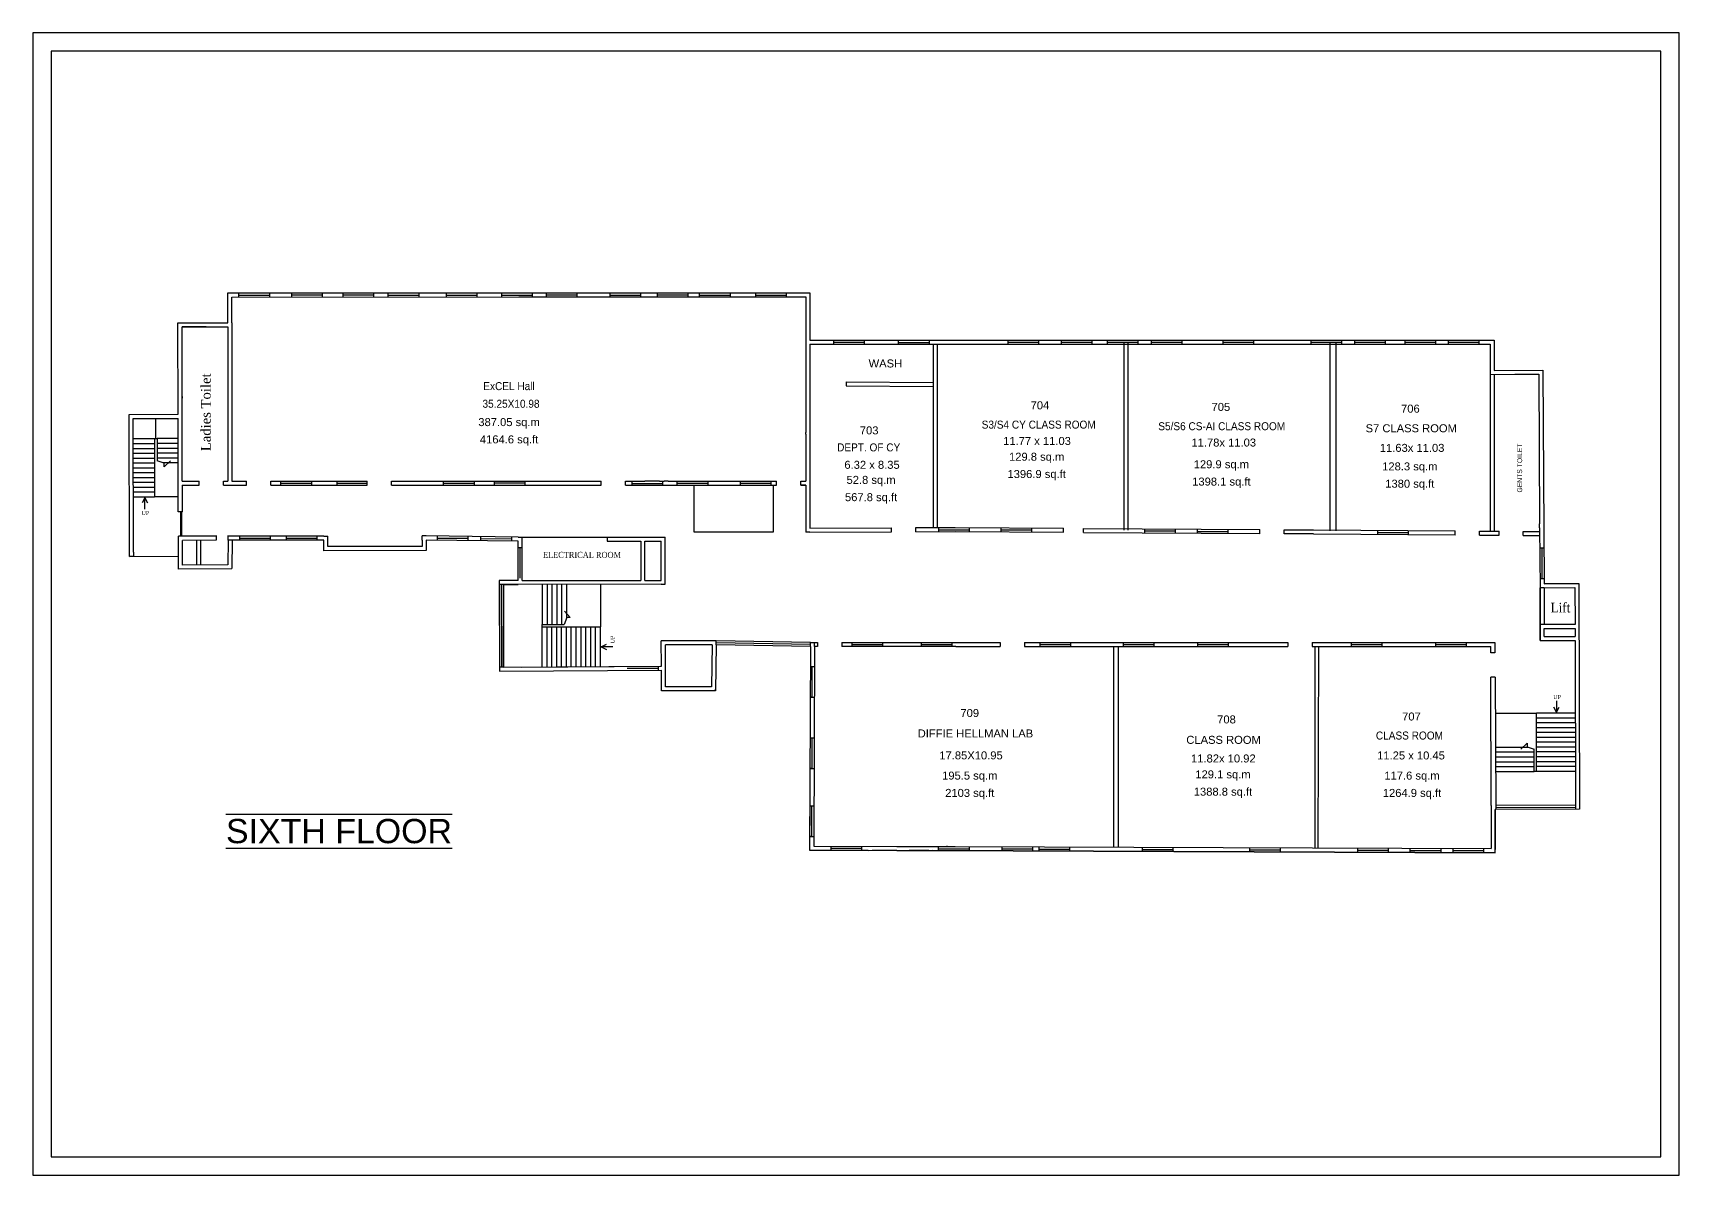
# Model space of a CAD drawing. Header units: metres. Extents: x 25 to 122, y -74 to 416.
# Drawn here: x 25.4 to 121.7, y -74.3 to -7.4 of the extents above; entities that cross this region are included whole.
import ezdxf

# ---------------------------------------------------------------- set-up
doc = ezdxf.new("R2010")
doc.units = ezdxf.units.M
doc.header["$MEASUREMENT"] = 0
doc.linetypes.add('HIDDEN', pattern=[0.375, 0.25, -0.125])
doc.styles.add('1MM', font='arial.ttf', dxfattribs={"height": 1000})
doc.styles.add('DUTCH', font='dutch.ttf')
doc.styles.add('ROMANT', font='arial.ttf', dxfattribs={"height": 2.5})

msp = doc.modelspace()

# ---------------------------------------------------------------- linework, layer by layer
at = {"linetype": 'Continuous', "ltscale": 0.1}
for p, q in [((36.756, -22.61), (70.817, -22.61)), ((36.76, -24.359), (36.756, -22.61)), ((36.756, -22.847), (36.757, -22.847)), ((36.993, -22.61), (36.993, -22.609)), ((36.993, -22.847), (53.787, -22.846)), ((36.997, -24.359), (36.993, -22.847)), ((37.393, -22.613), (37.393, -22.85)), ((37.393, -22.732), (39.192, -22.732)), ((39.192, -22.613), (39.192, -22.85)), ((40.485, -22.603), (40.485, -22.84)), ((40.485, -22.721), (42.284, -22.721)), ((42.284, -22.603), (42.284, -22.84)), ((43.486, -22.61), (43.486, -22.847)), ((43.486, -22.729), (45.285, -22.729)), ((45.285, -22.61), (45.285, -22.847)), ((46.135, -22.615), (46.135, -22.851)), ((46.135, -22.733), (47.935, -22.733)), ((47.935, -22.615), (47.935, -22.851)), ((49.542, -22.623), (49.542, -22.86)), ((49.542, -22.742), (51.341, -22.742)), ((51.341, -22.623), (51.341, -22.86)), ((52.777, -22.619), (52.777, -22.856)), ((52.777, -22.738), (54.576, -22.738)), ((53.787, -22.846), (54.023, -22.846)), ((54.023, -22.846), (62.302, -22.846, 0)), ((54.576, -22.619), (54.576, -22.856)), ((55.393, -22.601), (55.393, -22.838)), ((55.393, -22.72), (57.192, -22.72)), ((57.192, -22.601), (57.192, -22.838)), ((59.122, -22.619), (59.122, -22.856)), ((59.122, -22.737), (60.922, -22.737)), ((60.922, -22.619), (60.922, -22.856)), ((61.883, -22.606), (61.883, -22.843)), ((61.883, -22.725), (63.682, -22.725)), ((62.302, -22.846, 0), (62.538, -22.846, 0)), ((62.538, -22.846, 0), (70.58, -22.846, 0)), ((63.682, -22.606), (63.682, -22.843)), ((64.353, -22.615), (64.353, -22.852)), ((64.353, -22.734), (66.152, -22.734)), ((66.152, -22.615), (66.152, -22.852)), ((67.636, -22.624), (67.636, -22.861)), ((67.636, -22.742), (69.435, -22.742)), ((69.435, -22.624), (69.435, -22.861)), ((70.58, -22.846), (70.58, -25.368)), ((70.58, -22.846), (70.58, -30.788, 36.344)), ((70.817, -22.61), (70.817, -25.368)), ((33.844, -24.366), (36.76, -24.359)), ((33.856, -29.715), (33.844, -24.366)), ((34.082, -24.602), (36.76, -24.596)), ((34.093, -29.715), (34.082, -24.602)), ((35.49, -24.602), (34.082, -24.602)), ((35.49, -24.602), (34.082, -24.602)), ((36.76, -24.596, 1.229), (36.76, -33.629, 48.115)), ((36.997, -24.359), (36.997, -33.629, 48.115)), ((70.58, -25.368), (70.58, -30.788, 31.474)), ((70.817, -25.368), (110.878, -25.367)), ((70.817, -25.604), (110.641, -25.604)), ((70.817, -25.604), (70.817, -36.387, 49.344)), ((72.2, -25.373), (72.2, -25.61)), ((72.2, -25.492), (74, -25.492)), ((74, -25.373), (74, -25.61)), ((76.001, -25.387), (76.001, -25.624)), ((76.001, -25.505), (77.801, -25.505)), ((77.801, -25.387), (77.801, -25.624)), ((78.03, -25.604, 0), (78.03, -36.387, 49.344)), ((78.03, -25.604), (78.03, -36.338, 49.119)), ((78.27, -25.604), (78.27, -36.337, 49.113)), ((82.411, -25.367), (82.411, -25.604)), ((82.411, -25.485), (84.21, -25.485)), ((84.21, -25.367), (84.21, -25.604)), ((85.522, -25.367), (85.522, -25.604)), ((85.522, -25.485), (87.322, -25.485)), ((87.322, -25.367), (87.322, -25.604)), ((88.219, -25.367), (88.219, -25.604)), ((88.219, -25.485), (90.018, -25.485)), ((89.194, -25.548), (89.194, -36.28, 49.113)), ((89.194, -25.548), (89.194, -36.489)), ((89.425, -25.548), (89.425, -36.489)), ((90.018, -25.367), (90.018, -25.604)), ((90.795, -25.367), (90.795, -25.604)), ((90.795, -25.485), (92.595, -25.485)), ((92.595, -25.367), (92.595, -25.604)), ((94.989, -25.367), (94.989, -25.604)), ((94.989, -25.485), (96.788, -25.485)), ((96.788, -25.367), (96.788, -25.604)), ((100.137, -25.367), (100.137, -25.604)), ((100.137, -25.485), (101.936, -25.485)), ((101.261, -25.548), (101.261, -36.489)), ((101.261, -25.597), (101.261, -36.538)), ((101.603, -25.548), (101.603, -36.538)), ((101.936, -25.367), (101.936, -25.604)), ((102.696, -25.367), (102.696, -25.604)), ((102.696, -25.485), (104.495, -25.485)), ((104.495, -25.367), (104.495, -25.604)), ((105.642, -25.367), (105.642, -25.604)), ((105.642, -25.485), (107.442, -25.485)), ((107.442, -25.367), (107.442, -25.604)), ((108.168, -25.367), (108.168, -25.604)), ((108.168, -25.485), (109.967, -25.485)), ((109.967, -25.367), (109.967, -25.604)), ((110.877, -25.604), (110.878, -25.604)), ((72.946, -27.809, 33.644), (78.042, -27.846, -30.934)), ((72.946, -27.809, 33.644), (72.946, -28.046, 47.857)), ((110.635, -27.372), (110.635, -36.545)), ((110.872, -27.372), (110.872, -36.547)), ((112.07, -27.372), (113.478, -27.372)), ((34.094, -28.674), (34.094, -28.768)), ((72.946, -28.046, 47.857), (78.042, -28.081, 41.97)), ((30.99, -29.721), (33.856, -29.715)), ((31.008, -38.03), (30.99, -29.721)), ((33.856, -29.715), (33.856, -29.715)), ((34.099, -33.629, 46.534), (34.093, -29.715)), ((31.228, -29.958), (33.856, -29.952)), ((31.244, -37.793), (31.228, -29.958)), ((33.866, -35.431, 67.947), (33.856, -29.952, 2.814)), ((70.58, -30.883, 47.969), (70.58, -30.788, 36.344)), ((70.58, -30.883, 32.024), (70.58, -33.629, 47.969)), ((70.58, -30.883, 36.777), (70.58, -33.629, 49.344)), ((34.099, -33.629, 49.344), (35.093, -33.629, 49.344)), ((34.099, -33.629, 46.534), (34.81, -33.629, 46.534)), ((35.093, -33.866), (35.093, -33.629, 49.344)), ((36.513, -33.629, 49.344), (36.76, -33.629, 49.344)), ((36.513, -33.866), (36.513, -33.629, 49.344)), ((36.997, -33.629, 49.344), (37.863, -33.629, 49.344)), ((37.863, -33.866, 49.344), (37.863, -33.629, 49.344)), ((39.283, -33.866, 49.344), (39.283, -33.629, 49.344)), ((39.283, -33.629, 49.344), (44.922, -33.629, 49.344)), ((39.851, -33.625), (39.851, -33.862)), ((41.65, -33.625), (41.65, -33.862)), ((43.141, -33.629, 49.344), (43.143, -33.866)), ((44.922, -33.866, 49.344), (44.922, -33.629, 49.344)), ((46.342, -33.866, 49.344), (46.342, -33.629, 49.344)), ((46.342, -33.629, 49.344), (52.084, -33.629, 49.344)), ((49.372, -33.629), (49.372, -33.865)), ((51.172, -33.629), (51.172, -33.865)), ((52.084, -33.629, 49.344), (58.612, -33.629, 49.344)), ((52.352, -33.629, 2.697), (52.352, -33.866, 49.344)), ((53.504, -33.629, 49.344), (53.788, -33.629, 49.344)), ((54.151, -33.629), (54.151, -33.866, 49.344)), ((58.612, -33.866, 49.344), (58.612, -33.629, 49.344)), ((60.032, -33.866, 49.344), (60.032, -33.629, 49.344)), ((60.032, -33.629, 49.344), (61.164, -33.629, 49.344)), ((60.407, -33.64), (60.407, -33.877)), ((61.186, -33.629, 49.344), (61.164, -33.629, 49.344)), ((62.018, -33.629, 49.344), (61.186, -33.629, 49.344)), ((62.018, -33.629, 49.344), (62.302, -33.629, 49.344)), ((62.206, -33.64), (62.206, -33.877)), ((62.538, -33.629, 49.344), (62.302, -33.629, 49.344)), ((62.538, -33.629, 49.344), (65.845, -33.629, 49.344)), ((63.048, -33.62), (63.048, -33.857)), ((64.847, -33.62), (64.847, -33.857)), ((65.845, -33.629, 49.344), (65.94, -33.629, 49.344)), ((65.94, -33.629, 49.344), (68.876, -33.629, 49.344)), ((66.738, -33.629), (66.738, -33.866)), ((68.537, -33.629), (68.537, -33.866)), ((68.876, -33.866, 47.969), (68.876, -33.629, 49.344)), ((70.296, -33.629, 49.344), (70.58, -33.629, 49.344)), ((70.296, -33.866, 47.969), (70.296, -33.629, 49.344)), ((31.904, -34.598), (31.752, -34.906)), ((31.904, -35.275), (31.904, -34.598)), ((31.904, -34.598), (32.055, -34.906)), ((34.1, -33.866, 49.344), (35.093, -33.866, 0)), ((34.105, -35.431, 75.21), (34.105, -33.866, 49.344)), ((36.513, -33.866, 0), (37.863, -33.866, 49.344)), ((39.283, -33.866, 49.344), (44.922, -33.866, 49.344)), ((39.851, -33.744), (41.65, -33.744)), ((43.143, -33.755), (44.922, -33.755, 49.344)), ((46.342, -33.866, 49.344), (52.123, -33.866, 49.344)), ((49.372, -33.747), (51.172, -33.747)), ((52.123, -33.866, 49.344), (53.465, -33.866, 49.344)), ((52.352, -33.734), (54.151, -33.734)), ((53.465, -33.866, 49.344), (58.612, -33.866, 49.344)), ((60.032, -33.866, 49.344), (61.186, -33.866, 49.344)), ((60.407, -33.759), (62.206, -33.759)), ((61.186, -33.866, 49.344), (61.978, -33.866, 49.344)), ((61.978, -33.866, 49.344), (68.876, -33.866, 47.969)), ((63.048, -33.738), (64.847, -33.738)), ((66.738, -33.748), (68.537, -33.748)), ((70.296, -33.866, 47.969), (70.58, -33.866, 49.344)), ((70.58, -33.866, 47.969), (70.296, -33.866, 47.969)), ((70.58, -33.866, 47.969), (70.58, -36.624, 47.969)), ((34.105, -35.431, 98.687), (33.866, -35.431, 98.687)), ((33.985, -35.431, 98.687), (33.985, -36.851, 98.687)), ((34.08, -36.851, 98.687), (34.08, -35.431, 98.687)), ((70.817, -36.387, 49.344), (75.599, -36.359, 43.819)), ((70.818, -36.624, 49.344), (75.599, -36.595, 43.819)), ((75.599, -36.595, -0.017), (75.599, -36.359, 1.358)), ((77.019, -36.35, 42.179), (79.095, -36.337, 39.78)), ((77.019, -36.592), (77.019, -36.35, 1.408)), ((77.019, -36.587, 42.178), (79.33, -36.573, 39.507)), ((78.352, -36.367, 25.466), (78.352, -36.604, 25.466)), ((78.352, -36.485, 25.466), (80.151, -36.485, 25.466)), ((79.095, -36.337, 39.78), (79.332, -36.336, 39.507)), ((79.33, -36.573, 39.507), (85.662, -36.617, 32.192)), ((79.332, -36.336, 39.507), (85.662, -36.382, -40.712)), ((80.151, -36.367, 25.466), (80.151, -36.604, 25.466)), ((81.99, -36.367, 25.466), (81.99, -36.604, 25.466)), ((81.99, -36.485, 25.466), (83.789, -36.485, 25.466)), ((83.789, -36.367, 25.466), (83.789, -36.604, 25.466)), ((85.662, -36.618, -42.087), (85.662, -36.382, -40.712)), ((86.843, -36.399, 29.153), (97.16, -36.461, 18.909)), ((86.843, -36.644, -42.234), (86.843, -36.399, -40.81)), ((90.412, -36.426, 15.736), (90.412, -36.663, 15.736)), ((90.412, -36.544, 15.736), (92.211, -36.544, 15.736)), ((92.211, -36.426, 15.736), (92.211, -36.663, 15.736)), ((93.488, -36.447, 12.183), (93.488, -36.684, 12.183)), ((93.488, -36.566, 12.183), (95.287, -36.566, 12.183)), ((95.287, -36.447, 12.183), (95.287, -36.684, 12.183)), ((97.16, -36.707, 0), (97.16, -36.461, 1.432)), ((98.581, -36.47, 17.269), (100.292, -36.482, 15.291)), ((98.581, -36.707), (98.581, -36.47, 1.375)), ((100.292, -36.482, 15.291), (108.589, -36.54, 5.706)), ((104.033, -36.521), (104.033, -36.758)), ((105.832, -36.521), (105.832, -36.758)), ((108.589, -36.796, -38.131), (108.589, -36.54, -36.649)), ((110.01, -36.55, 4.065), (111.155, -36.558, 2.741)), ((110.01, -36.793, -38.114), (110.01, -36.55, -36.706)), ((111.155, -36.795, -48.91), (111.155, -36.558, 0.435)), ((112.576, -36.568, 1.1), (113.528, -36.575)), ((112.576, -36.805, -50.978), (112.576, -36.568, -1.633)), ((113.532, -36.366), (113.53, -36.13)), ((33.87, -38.017, 98.687), (33.87, -36.851, 98.687)), ((34.105, -36.851, 98.687), (33.87, -36.851, 98.687)), ((36.113, -36.851, 98.687), (34.105, -36.851, 98.687)), ((36.073, -37.09, 83.175), (34.105, -37.094, 50.869)), ((34.107, -38.015, 98.687), (34.105, -37.094, 50.869)), ((34.92, -37.092), (34.927, -38.539, 98.687)), ((35.157, -37.092), (35.164, -38.538, 98.687)), ((36.073, -36.851, 98.718), (36.073, -37.09, 98.718)), ((37.018, -36.851, 98.687), (36.744, -36.851, 98.687)), ((36.782, -37.084, 98.687), (36.757, -38.53, 98.687)), ((37.019, -37.088, 98.687), (36.782, -37.088, 94.801)), ((36.784, -37.084, 98.718), (36.784, -36.851, 98.718)), ((37.019, -37.088, 98.687), (36.99, -38.745, 98.687)), ((37.012, -37.11, 98.687), (37.019, -37.088, 98.687)), ((42.375, -36.846, 98.687), (37.018, -36.851, 98.687)), ((42.375, -37.082, 98.687), (37.019, -37.088, 98.687)), ((37.441, -36.851), (37.441, -37.087)), ((37.441, -36.969), (39.24, -36.969)), ((39.24, -36.851), (39.24, -37.087)), ((40.177, -36.848), (40.177, -37.085)), ((40.177, -36.966), (41.976, -36.966)), ((41.976, -36.848), (41.976, -37.085)), ((42.375, -36.846, 98.687), (42.612, -36.846, 98.687)), ((42.376, -37.698, 98.687), (42.375, -37.082, 98.687)), ((42.612, -37.082, 98.687), (42.612, -36.846, 98.687)), ((42.612, -37.461, 98.687), (42.612, -37.082, 98.687)), ((48.137, -37.455, 98.687), (42.612, -37.461, 98.687)), ((48.376, -36.839, 98.687), (48.137, -36.839, 98.687)), ((48.137, -37.082, 98.687), (48.137, -36.839, 98.687)), ((48.137, -37.076, 98.687), (48.137, -37.455, 98.687)), ((53.748, -37.134, 98.687), (48.373, -37.076, 98.687)), ((48.373, -37.076, 98.687), (48.374, -37.692, 98.687)), ((53.75, -36.898, 98.687), (48.376, -36.839, 98.687)), ((49.015, -36.846), (49.015, -37.083)), ((49.015, -36.965), (50.814, -36.965)), ((50.814, -36.846), (50.814, -37.083)), ((51.558, -36.869, 98.687), (51.558, -37.105, 98.687)), ((51.558, -36.987, 98.687), (53.357, -37.012, 98.687)), ((53.357, -36.893, 98.687), (53.357, -37.13, 98.687)), ((53.755, -39.443, 98.687), (53.748, -37.134, 98.687)), ((53.75, -36.898, 98.687), (62.355, -36.898)), ((53.756, -37.512), (53.993, -37.512)), ((53.874, -39.311), (53.874, -37.512)), ((53.984, -37.134, 98.687), (53.984, -36.898, 98.687)), ((53.992, -39.442, 98.687), (53.984, -37.134, 98.687)), ((58.956, -36.898, 98.687), (58.956, -37.134, 98.687)), ((58.956, -37.134, 98.687), (60.934, -37.134, 98.687)), ((60.934, -37.134, 98.687), (60.934, -39.442, 98.687)), ((61.171, -37.134, 98.687), (62.118, -37.134, 98.687)), ((61.171, -39.442, -1.212), (61.171, -37.134, 98.687)), ((62.118, -39.442, -1.212), (62.118, -37.134, 98.687)), ((62.355, -39.414), (62.355, -36.898)), ((70.818, -36.624, 49.344), (70.58, -36.624, 49.344)), ((86.843, -36.644, 27.736), (97.16, -36.697, 18.908)), ((100.292, -36.719, -28.545), (98.581, -36.707)), ((100.292, -36.719, -28.545), (108.589, -36.777, 5.704)), ((104.033, -36.639), (105.832, -36.639)), ((110.01, -36.787, 4.063), (111.155, -36.795, 2.739)), ((112.576, -36.805, 1.098), (113.526, -36.812)), ((113.551, -37.523), (113.788, -37.523)), ((113.669, -39.322), (113.669, -37.523)), ((31.008, -38.03), (33.87, -38.017, 98.687)), ((31.246, -38.03, 98.687), (31.008, -38.03, 98.687)), ((31.244, -37.793, 98.687), (31.246, -38.03, 98.687)), ((33.874, -38.781, 98.687), (33.87, -38.017, 98.687)), ((34.11, -38.543, 98.687), (34.107, -38.015, 98.687)), ((36.757, -38.53, 98.687), (34.11, -38.543, 98.687)), ((48.374, -37.692, 98.687), (42.376, -37.698, 98.687)), ((36.994, -38.765, 98.687), (33.874, -38.781, 98.687)), ((53.992, -39.442, 98.687), (60.934, -39.442, 98.687)), ((61.171, -39.442, 98.687), (62.118, -39.442, 98.687)), ((113.551, -39.322), (113.788, -39.322)), ((52.886, -39.682), (52.649, -39.683)), ((52.767, -39.683), (52.784, -44.517)), ((52.886, -39.682, 98.687), (53.756, -39.679, 98.687)), ((52.902, -44.516, 98.687), (52.886, -39.682, 98.687)), ((62.119, -39.651), (62.355, -39.651)), ((113.788, -39.868), (113.551, -39.869)), ((113.551, -39.869), (113.551, -42.967)), ((113.553, -39.869), (113.553, -42.967)), ((113.788, -39.868), (113.793, -42.02)), ((113.79, -39.868), (113.795, -42.02)), ((113.793, -42.02), (113.551, -42.02)), ((115.601, -42.015), (113.795, -42.02)), ((113.797, -42.256), (115.601, -42.252)), ((113.797, -42.73), (113.797, -42.256)), ((58.618, -43.332), (58.926, -43.181)), ((59.295, -43.332), (58.618, -43.332)), ((58.618, -43.332), (58.926, -43.484)), ((62.367, -42.985), (62.13, -42.986)), ((65.348, -42.975, 98.687), (62.367, -42.985)), ((65.107, -43.207, 98.687), (62.367, -43.216)), ((65.107, -43.207, 98.687), (65.062, -45.671, 8.504)), ((65.344, -43.212, 98.687), (65.294, -45.908)), ((65.344, -43.212, 98.687), (65.348, -42.975, 98.687)), ((70.852, -43.305), (65.344, -43.212, 98.687)), ((70.852, -43.186), (65.346, -43.093, 98.687)), ((70.856, -43.068), (65.348, -42.975, 98.687)), ((70.852, -43.305), (70.811, -55.23)), ((70.852, -43.305), (70.852, -43.067)), ((70.856, -43.068), (71.089, -43.068)), ((71.089, -43.305), (71.049, -54.994)), ((71.089, -43.305), (71.089, -43.068)), ((71.089, -43.068), (71.271, -43.068)), ((71.271, -43.305), (71.089, -43.305)), ((71.271, -43.068), (71.271, -43.305)), ((72.691, -43.068), (79.131, -43.068)), ((72.691, -43.068), (72.691, -43.305)), ((79.367, -43.305), (72.691, -43.305)), ((73.285, -43.068), (73.285, -43.305)), ((73.285, -43.186), (75.084, -43.186)), ((75.084, -43.068), (75.084, -43.305)), ((77.332, -43.068), (77.332, -43.305)), ((77.332, -43.186), (79.131, -43.186)), ((79.131, -43.068), (81.968, -43.068)), ((79.131, -43.068), (79.131, -43.305)), ((79.368, -43.305), (79.367, -43.305)), ((79.368, -43.305), (81.968, -43.305)), ((81.968, -43.068), (81.968, -43.305)), ((83.389, -43.068), (98.794, -43.068)), ((83.389, -43.068), (83.389, -43.305)), ((83.389, -43.305), (98.794, -43.305)), ((83.832, -43.305), (84.069, -43.305)), ((84.282, -43.068), (84.282, -43.305)), ((84.282, -43.186), (86.081, -43.186)), ((86.081, -43.068), (86.081, -43.305)), ((88.619, -55.074, 53.778), (88.619, -43.322, -0.001)), ((88.866, -43.305), (88.866, -55.058)), ((89.162, -43.068), (89.162, -43.305)), ((89.162, -43.186), (90.961, -43.186)), ((90.961, -43.068), (90.961, -43.305)), ((93.511, -43.068), (93.511, -43.305)), ((93.511, -43.186), (95.31, -43.186)), ((95.31, -43.068), (95.31, -43.305)), ((98.794, -43.068), (98.794, -43.305)), ((100.215, -43.068), (110.915, -43.068)), ((100.215, -43.068), (100.215, -43.305)), ((100.226, -43.305), (100.215, -43.305)), ((100.226, -43.305), (110.68, -43.305)), ((100.367, -43.305), (100.367, -55.104)), ((100.565, -55.105), (100.61, -43.305)), ((102.504, -43.066), (102.504, -43.303)), ((102.504, -43.184), (104.304, -43.184)), ((104.304, -43.066), (104.304, -43.303)), ((107.428, -43.068), (107.428, -43.305)), ((107.428, -43.19), (109.225, -43.19)), ((109.225, -43.068), (109.225, -43.305)), ((110.68, -43.687), (110.68, -43.305)), ((110.915, -43.068), (110.917, -43.687)), ((113.553, -42.967), (115.602, -42.962)), ((113.797, -42.73), (115.602, -42.725)), ((110.917, -43.687), (110.68, -43.687)), ((52.902, -44.516), (52.665, -44.517)), ((52.902, -44.516, 98.687), (62.135, -44.452)), ((53.961, -44.509), (62.064, -44.452, 0.758)), ((60.142, -44.572, 2.065), (61.942, -44.572, 2.065)), ((61.942, -44.453, 2.065), (61.942, -44.69, 2.065)), ((62.138, -45.908), (62.135, -44.689)), ((62.374, -45.671), (62.371, -44.451)), ((70.848, -44.478), (71.085, -44.478)), ((70.966, -46.277), (70.966, -44.478)), ((110.7, -52.62), (110.684, -45.107)), ((110.924, -45.107), (110.684, -45.107)), ((110.924, -45.107), (110.958, -52.619)), ((65.294, -45.908), (62.138, -45.908)), ((65.062, -45.671), (62.374, -45.671)), ((65.294, -45.908), (65.294, -45.813)), ((70.847, -46.277, 98.687), (71.084, -46.276, 98.687)), ((70.966, -46.277), (70.847, -46.277, 98.687)), ((114.52, -47.16), (114.369, -46.852)), ((114.52, -46.483), (114.52, -47.16)), ((114.52, -47.16), (114.672, -46.852)), ((70.834, -48.658), (71.07, -48.658)), ((70.952, -50.457), (70.952, -48.658)), ((70.833, -50.457, 98.687), (71.069, -50.456, 98.687)), ((70.952, -50.457), (70.833, -50.457, 98.687)), ((70.821, -52.375), (70.81, -55.23)), ((70.82, -52.628), (71.057, -52.628)), ((70.938, -54.427), (70.938, -52.628)), ((110.928, -55.382), (110.936, -52.856)), ((110.958, -52.619), (110.959, -52.856)), ((110.958, -52.738), (115.626, -52.717)), ((115.626, -52.598), (115.627, -52.835)), ((70.938, -54.427), (70.819, -54.427, 98.687)), ((70.819, -54.427, 98.687), (71.056, -54.427, 98.687)), ((70.81, -55.23), (74.227, -55.243)), ((70.811, -54.993), (70.812, -54.993)), ((74.227, -55.243), (70.811, -55.23)), ((71.049, -54.994), (75.92, -55.012)), ((72.045, -55.005), (72.045, -55.241)), ((72.045, -55.123), (73.844, -55.123)), ((72.045, -55.234), (75.92, -55.249)), ((73.844, -55.005), (73.844, -55.241)), ((75.92, -55.249), (74.464, -55.244)), ((75.92, -55.012), (79.086, -55.024)), ((75.92, -55.249), (78.337, -55.258)), ((77.778, -55.256), (76.63, -55.252)), ((110.928, -55.382), (78.015, -55.257)), ((78.015, -55.257), (110.928, -55.382)), ((78.337, -55.028), (78.337, -55.265)), ((78.337, -55.147), (80.137, -55.147)), ((78.831, -54.984), (78.831, -55.023)), ((79.086, -55.024), (79.323, -55.025)), ((79.323, -55.025), (110.692, -55.145)), ((80.137, -55.028), (80.137, -55.265)), ((82.06, -55.043), (82.06, -55.279)), ((82.06, -55.161), (83.859, -55.161)), ((83.859, -55.043), (83.859, -55.279)), ((84.219, -55.051), (84.219, -55.288)), ((84.219, -55.169), (86.018, -55.169)), ((86.018, -55.051), (86.018, -55.288)), ((90.268, -55.074), (90.268, -55.311)), ((90.268, -55.192), (92.067, -55.192)), ((92.067, -55.074), (92.067, -55.311)), ((96.555, -55.098), (96.555, -55.334)), ((96.555, -55.216), (98.354, -55.216)), ((98.354, -55.098), (98.354, -55.334)), ((102.867, -55.122), (102.867, -55.358)), ((102.867, -55.24), (104.666, -55.24)), ((104.666, -55.122), (104.666, -55.358)), ((105.94, -55.133), (105.94, -55.37)), ((105.94, -55.252), (107.739, -55.252)), ((107.739, -55.133), (107.739, -55.37)), ((108.444, -55.133), (108.444, -55.37)), ((108.444, -55.252), (110.243, -55.252)), ((110.243, -55.133), (110.243, -55.37)), ((110.928, -55.145), (110.928, -55.145))]:
    msp.add_line(p, q, dxfattribs=at)
at = {"linetype": 'HIDDEN', "ltscale": 950}
for p, q in [((32.542, -31.138), (32.542, -29.955)), ((33.031, -32.573), (32.62, -32.429)), ((33.409, -32.439), (33.031, -32.783)), ((33.031, -32.783), (33.031, -32.559)), ((56.46, -41.236), (56.803, -41.615)), ((56.593, -41.615), (56.45, -42.025)), ((56.803, -41.615), (56.579, -41.615)), ((112.424, -49.319), (112.803, -48.976)), ((112.803, -48.976), (112.803, -49.199)), ((112.803, -49.185), (113.213, -49.329))]:
    msp.add_line(p, q, dxfattribs=at)
at = {"linetype": 'Continuous', "ltscale": 0.1}
for points in [[(25.357, -74.256), (121.69, -74.256), (121.69, -7.384), (25.357, -7.384)], [(26.418, -73.196), (120.63, -73.196), (120.63, -8.445), (26.418, -8.445)]]:
    msp.add_lwpolyline(points, close=True, dxfattribs=at)
for points in [[(110.641, -25.604), (110.635, -27.382), (113.478, -27.372), (113.53, -36.13)], [(110.641, -25.366), (110.641, -25.367)], [(110.878, -25.367), (110.873, -27.144), (113.713, -27.135), (113.788, -39.632), (115.831, -39.627), (115.863, -52.834), (110.936, -52.856), (110.928, -55.202)], [(32.478, -31.138), (32.478, -34.547)], [(32.62, -31.138), (32.62, -32.429)], [(31.234, -32.843), (32.478, -32.843)], [(31.234, -33.127), (32.478, -33.127)], [(31.235, -33.411), (32.478, -33.411)], [(31.236, -33.695), (32.478, -33.695)], [(31.236, -33.979), (32.478, -33.979)], [(31.237, -34.263), (32.478, -34.263)], [(31.238, -34.547), (32.478, -34.547)], [(33.804, -34.547), (32.478, -34.547)], [(113.532, -36.366), (113.553, -39.869)], [(53.755, -39.443), (52.648, -39.446), (52.666, -44.755), (62.135, -44.689)], [(62.355, -39.651), (62.355, -39.414)], [(62.119, -39.651), (52.886, -39.682), (52.902, -44.516), (62.135, -44.452), (62.13, -42.986)], [(58.568, -39.663), (58.568, -42.167)], [(113.788, -39.621), (115.831, -39.616), (115.863, -52.834), (110.936, -52.856)], [(113.79, -39.868), (115.595, -39.864), (115.6, -42.015)], [(55.159, -42.025), (56.45, -42.025)], [(55.159, -42.167), (58.568, -42.167)], [(56.863, -44.489), (56.863, -42.167)], [(57.147, -44.487), (57.147, -42.167)], [(57.431, -44.485), (57.431, -42.167)], [(57.715, -44.483), (57.715, -42.167)], [(57.999, -44.481), (57.999, -42.167)], [(58.283, -44.479), (58.283, -42.167)], [(58.568, -44.477), (58.568, -42.167)], [(115.601, -42.252), (115.602, -42.725)], [(62.372, -44.687), (62.372, -44.687), (62.367, -43.216)], [(115.602, -42.962), (115.626, -52.598), (110.958, -52.619)], [(110.933, -47.211), (113.355, -47.211)], [(113.355, -50.62), (113.355, -47.211)], [(115.613, -47.211), (113.355, -47.211)], [(115.613, -47.495), (113.355, -47.495)], [(115.614, -47.779), (113.355, -47.779)], [(115.615, -48.063), (113.355, -48.063)], [(115.615, -48.347), (113.355, -48.347)], [(115.616, -48.631), (113.355, -48.631)], [(115.617, -48.915), (113.355, -48.915)], [(113.213, -50.62), (113.213, -49.329)], [(110.7, -52.62), (110.692, -55.145)]]:
    msp.add_lwpolyline(points, dxfattribs=at)
at = {"linetype": 'HIDDEN', "ltscale": 950}
for points in [[(31.23, -31.138), (32.62, -31.138)], [(31.231, -31.423), (32.478, -31.423)], [(31.231, -31.707), (32.478, -31.707)], [(33.858, -31.138), (32.62, -31.138)], [(33.859, -31.423), (32.62, -31.423)], [(33.859, -31.707), (32.62, -31.707)], [(31.232, -31.991), (32.478, -31.991)], [(31.233, -32.275), (32.478, -32.275)], [(31.233, -32.559), (32.478, -32.559)], [(33.86, -31.991), (32.62, -31.991)], [(33.86, -32.275), (32.62, -32.275)], [(33.861, -32.559), (32.991, -32.559)], [(55.159, -39.675), (55.159, -42.025)], [(55.443, -39.674), (55.443, -42.025)], [(55.727, -39.673), (55.727, -42.025)], [(56.011, -39.672), (56.011, -42.025)], [(56.295, -39.671), (56.295, -42.025)], [(56.579, -39.67), (56.579, -41.654)], [(55.159, -44.501), (55.159, -42.025)], [(55.443, -44.499), (55.443, -42.167)], [(55.727, -44.497), (55.727, -42.167)], [(56.011, -44.495), (56.011, -42.167)], [(56.295, -44.493), (56.295, -42.167)], [(56.579, -44.491), (56.579, -42.167)], [(110.942, -49.199), (112.843, -49.199)], [(110.943, -49.483), (113.213, -49.483)], [(110.945, -49.767), (113.213, -49.767)], [(110.946, -50.052), (113.213, -50.052)], [(115.617, -49.199), (113.355, -49.199)], [(115.618, -49.483), (113.355, -49.483)], [(115.619, -49.767), (113.355, -49.767)], [(115.619, -50.052), (113.355, -50.052)], [(110.947, -50.336), (113.213, -50.336)], [(110.949, -50.62), (113.213, -50.62)], [(115.621, -50.62), (113.213, -50.62)], [(115.62, -50.336), (113.355, -50.336)]]:
    msp.add_lwpolyline(points, dxfattribs=at)
at = {"linetype": 'Continuous', "ltscale": 0.1}
msp.add_polyline3d([(68.686, -33.866, 47.969), (68.686, -36.624, 47.969), (64.049, -36.624, 47.969), (64.049, -33.866, 49.344)], close=True, dxfattribs=at)

# ---------------------------------------------------------------- texts
at = {"ltscale": 0.1, "style": 'ROMANT', "width": 0.9}
for s, height, p in [('ExCEL Hall', 0.4682, (51.713, -28.299)), ('35.25X10.98', 0.46823, (51.666, -29.331)), ('S3/S4 CY CLASS ROOM', 0.46823, (80.879, -30.552, -35.581)), ('S5/S6 CS-AI CLASS ROOM', 0.46823, (91.214, -30.646)), ('DEPT. OF CY', 0.46823, (72.419, -31.885, -35.581)), (' CLASS ROOM', 0.46823, (103.785, -48.755, -35.581))]:
    msp.add_text(s, height=height, dxfattribs=at).set_placement(p)
at = {"style": 'DUTCH', "width": 0.9}
for s, height, p in [('UP', 0.2367, (31.706, -35.609)), ('ELECTRICAL ROOM', 0.3551, (55.202, -38.122)), ('Lift', 0.5682, (114.168, -41.315)), ('UP', 0.2367, (114.326, -46.383))]:
    msp.add_text(s, height=height, dxfattribs=at).set_placement(p)
msp.add_text('UP', height=0.2367, rotation=90, dxfattribs=at).set_placement((59.396, -43.138))
at = {"ltscale": 0.1, "attachment_point": 1, "style": 'ROMANT'}
for s, width, gutter_width, heights, insert, char_height in [('WASH', 3.90614, 12.5, [-0.484], (74.262, -26.504, 0), 0.4682), ('704', 3.90614, 12.5, [-0.478], (83.742, -28.953, -35.581), 0.4682), ('705', 3.90614, 12.5, [-0.478], (94.33, -29.049), 0.4682), ('706', 3.90614, 12.5, [-0.478], (105.421, -29.149), 0.4682), ('\\pxqc;387.05 sq.m', 6.29239, 2.341, [-0.6], (50.075, -29.936, 35.581), 0.46823), ('703', 3.90614, 12.5, [-0.478], (73.748, -30.422, -35.581), 0.4682), ('\\pxqc;S7 CLASS ROOM', 6.29239, 2.341, [-0.485], (102.871, -30.298), 0.46823), ('\\pxqc;4164.6 sq.ft', 6.29239, 2.341, [-0.606], (50.075, -30.949, 35.581), 0.46823), ('\\pxqc;11.77 x 11.03', 6.29239, 2.341, [-0.478], (80.971, -31.041, -35.581), 0.46823), ('\\pxqc;11.78x 11.03', 6.29239, 2.341, [-0.478], (91.898, -31.134), 0.46823), ('\\pxqc;11.63x 11.03', 6.29239, 2.341, [-0.478], (102.921, -31.446), 0.46823), ('\\pxqc;6.32 x 8.35', 6.29239, 2.341, [-0.478], (71.316, -32.437, -35.581), 0.46823), ('\\pxqc;129.8 sq.m', 6.29239, 2.341, [-0.6], (80.951, -31.964), 0.46823), ('\\pxqc;129.9 sq.m', 6.29239, 2.341, [-0.6], (91.76, -32.405), 0.46823), ('\\pxqc;128.3 sq.m', 6.29239, 2.341, [-0.6], (102.786, -32.53), 0.46823), ('\\pxqc;52.8 sq.m', 6.29239, 2.341, [-0.6], (71.259, -33.319), 0.46823), ('\\pxqc;1396.9 sq.ft', 6.29239, 2.341, [-0.606], (80.951, -32.977), 0.46823), ('\\pxqc;1398.1 sq.ft', 6.29239, 2.341, [-0.606], (91.76, -33.419), 0.46823), ('\\pxqc;1380 sq.ft', 6.29239, 2.341, [-0.606], (102.786, -33.543), 0.46823), ('\\pxqc;567.8 sq.ft', 6.29239, 2.341, [-0.606], (71.259, -34.332), 0.46823), ('709', 3.90614, 12.5, [-0.478], (79.636, -46.969, -35.581), 0.4682), ('707', 3.90614, 12.5, [-0.478], (105.484, -47.173, -35.58), 0.4682), ('DIFFIE HELLMAN LAB', 6.75729, 2.341, [-0.469], (77.134, -48.166, -35.581), 0.46823), ('708', 3.90614, 12.5, [-0.478], (94.66, -47.345, -35.58), 0.4682), ('\\pxqc;CLASS ROOM', 6.29239, 2.341, [-0.485], (91.888, -48.54, -35.581), 0.46823), ('\\pxqc;17.85X10.95', 6.29239, 2.341, [-0.478], (77.108, -49.449, -35.581), 0.46823), ('\\pxqc;11.82x 10.92', 6.29239, 2.341, [-0.478], (91.874, -49.63, -35.581), 0.46823), ('\\pxqc;11.25 x 10.45', 6.29239, 2.341, [-0.478], (102.857, -49.453, -35.581), 0.46823), ('\\pxqc;195.5 sq.m', 6.29239, 2.341, [-0.6], (77.034, -50.633), 0.46823), ('\\pxqc;129.1 sq.m', 6.29239, 2.341, [-0.6], (91.854, -50.561), 0.46823), ('\\pxqc;117.6 sq.m', 6.29239, 2.341, [-0.6], (102.915, -50.633), 0.46823), ('\\pxqc;2103 sq.ft', 6.29239, 2.341, [-0.606], (77.034, -51.647), 0.46823), ('\\pxqc;1388.8 sq.ft', 6.29239, 2.341, [-0.606], (91.854, -51.575), 0.46823), ('\\pxqc;1264.9 sq.ft', 6.29239, 2.341, [-0.606], (102.915, -51.647), 0.46823)]:
    msp.add_mtext_dynamic_manual_height_columns(s, width=width, gutter_width=gutter_width, heights=heights, dxfattribs=dict(at, insert=insert, char_height=char_height))
at = {"attachment_point": 1, "rotation": 90}
for s, heights, insert, char_height, style in [('Ladies Toilet', [-0.593], (35.192, -31.873, -49.265), 0.56815, 'DUTCH'), ('GENTS TOILET', [-0.294], (112.223, -34.294), 0.28408, '1MM')]:
    msp.add_mtext_dynamic_manual_height_columns(s, width=390.63284, gutter_width=9.469, heights=heights, dxfattribs=dict(at, insert=insert, char_height=char_height, style=style))
at = {"linetype": 'Continuous', "ltscale": 0.1, "insert": (36.654, -53.404), "char_height": 1.42038, "attachment_point": 1, "style": 'ROMANT'}
msp.add_mtext_dynamic_manual_height_columns('{\\L\\OSIXTH FLOOR}', width=30.38024, gutter_width=11.837, heights=[-1.989], dxfattribs=at)

doc.saveas('drawing.dxf')
